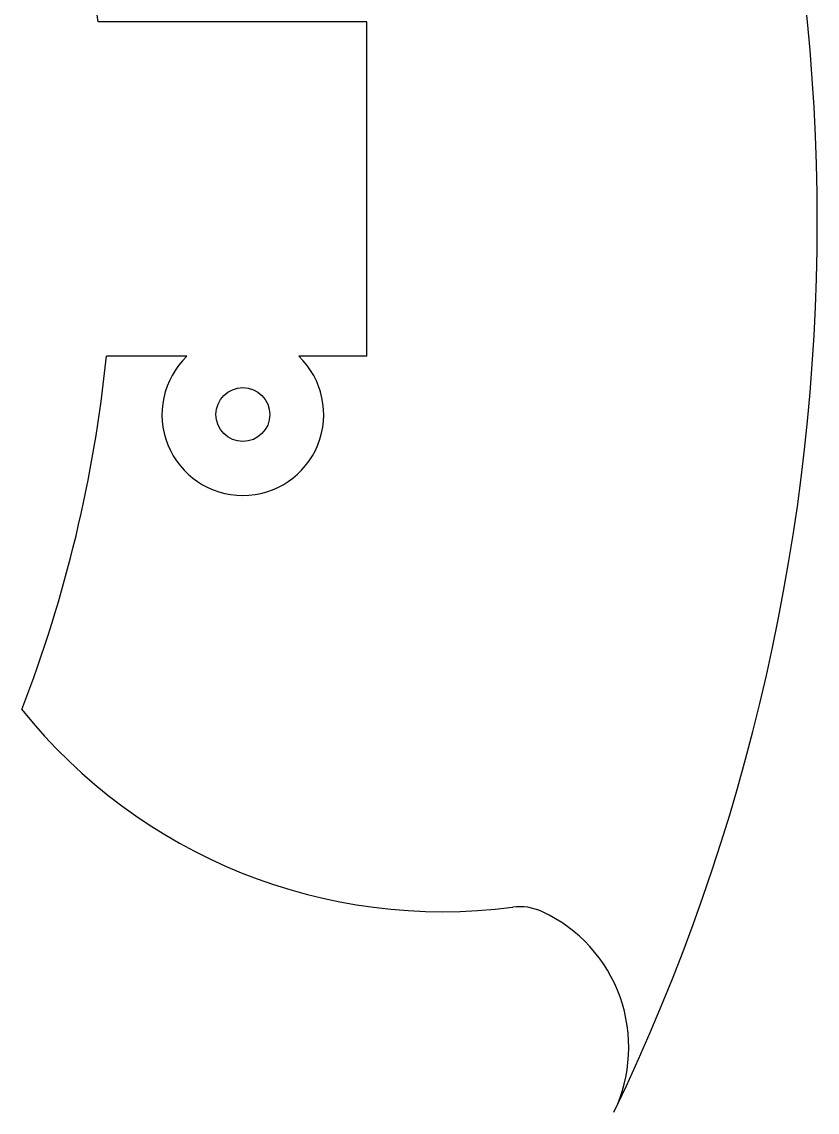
# Model space of a CAD drawing. Header units: inches. Extents: x -3.18 to 1.88, y -2.18 to 2.79.
# Drawn here: x -0.14 to 1.336, y -1.597 to 0.424 of the extents above; entities that cross this region are included whole.
import ezdxf

# ---------------------------------------------------------------- set-up
doc = ezdxf.new("R2010")
doc.units = ezdxf.units.IN
doc.header["$MEASUREMENT"] = 0

msp = doc.modelspace()

# ---------------------------------------------------------------- linework, layer by layer
at = {"color": 7, "linetype": 'Continuous'}
for p, q in [((0.5003, 0.4241), (0.0022, 0.4241)), ((0.5003, -0.1959), (0.5003, 0.4241)), ((0.1662, -0.1959), (0.0172, -0.1959)), ((0.5003, -0.1959), (0.3744, -0.1959))]:
    msp.add_line(p, q, dxfattribs=at)
msp.add_circle((0.2703, -0.3039), 0.05, dxfattribs=at)
for centre, radius, start, end in [((-2.4703, 0.0541), 3.8058, 334.2857, 25.7143), ((-2.4703, 0.0541), 2.5, 8.511, 21.2143), ((-2.4703, 0.0541), 2.5, 338.7857, 354.2608), ((0.2703, -0.3039), 0.15, 133.9455, 46.0545), ((0.6409, -0.2255), 1, 218.6834, 277.4564), ((0.7837, -1.3162), 0.1, 65.0192, 97.4564), ((0.7088, -1.4768), 0.2772, 334.2857, 65.0192)]:
    msp.add_arc(centre, radius, start, end, dxfattribs=at)

doc.saveas('drawing.dxf')
